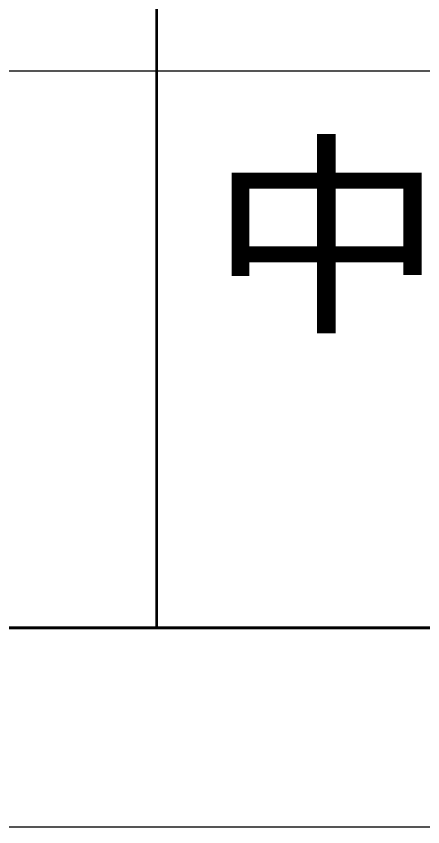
# Model space of a CAD drawing. Extents: x -225 to 67554, y -20826 to 613.
# Drawn here: x 151.48 to 161.69, y 0 to 20.38 of the extents above; entities that cross this region are included whole.
import ezdxf
from ezdxf.enums import TextEntityAlignment as Align

# ---------------------------------------------------------------- set-up
doc = ezdxf.new("R2010")
doc.units = 0
doc.layers.get('0').update_dxf_attribs({"lineweight": 13})
doc.styles.get("Standard").update_dxf_attribs({"font": ''})
doc.styles.get('Standard').set_extended_font_data('SimSun')

msp = doc.modelspace()

# ---------------------------------------------------------------- linework, layer by layer
at = {"color": 7, "lineweight": 35}
for p, q in [((155, 43), (155, 5)), ((25, 5), (205, 5)), ((205, 5), (25, 5))]:
    msp.add_line(p, q, dxfattribs=at)
at = {"color": 7, "lineweight": 13}
msp.add_line((25, 19), (205, 19), dxfattribs=at)
at = {"color": 5, "lineweight": 13}
msp.add_line((0, 0), (210, 0), dxfattribs=at)

# ---------------------------------------------------------------- texts
at = {"color": 150, "lineweight": 13}
msp.add_text('中国石油集团测井', height=4, dxfattribs=at).set_placement((156.3237, 12.8324), (203.6763, 12.8324), align=Align.FIT)

doc.saveas('drawing.dxf')
